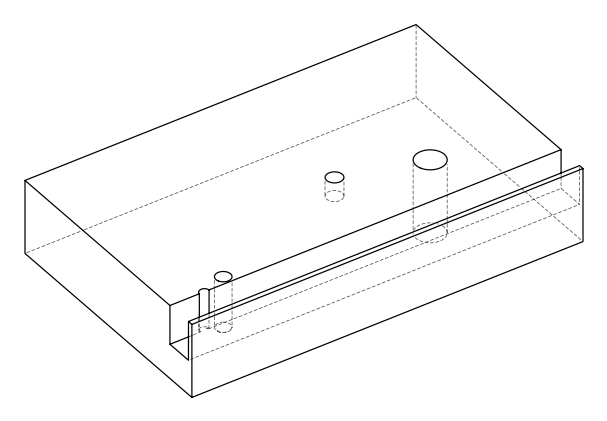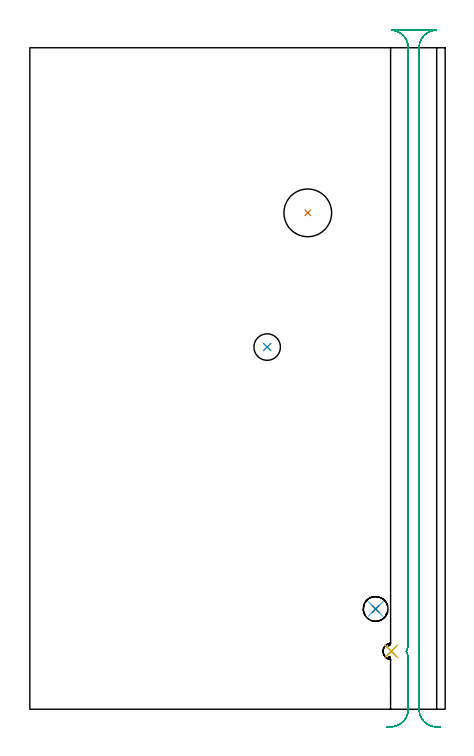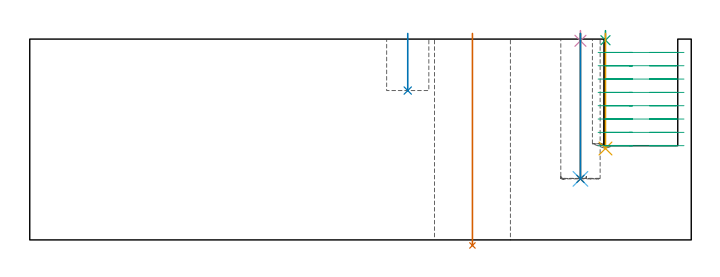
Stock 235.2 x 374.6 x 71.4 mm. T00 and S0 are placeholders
(PLAN: 9 operations, 7 tool changes, 14.8 min)
(1 INDEXABLE_INSERT_DRILL_THROUGH_HOLE_FROM_SOLID | STEP1HOLE | NXT0302_025 | 0.3 min | 40848 mm3)
(2 INDEXABLE_INSERT_DRILL_BLIND_HOLE_FROM_SOLID | STEP1POCKET | UGT0302_001 | 0.08 min | 3228 mm3)
(3 SPOT_DRILL | STEP1POCKET_1 | NXT0321_9005460120000 | 0.03 min | 2 mm3)
(4 SPOT_DRILL_1 | STEP1POCKET_2 | NXT0321_9005460120000 | 0.03 min | 2 mm3)
(5 DRILL_BLIND_HOLE_INTO_CENTER | STEP1POCKET_1 | NXT0301_064 | 0.17 min | 2554 mm3)
(6 DRILL_BLIND_HOLE_INTO_CENTER_1 | STEP1POCKET_2 | NXT0301_055 | 0.21 min | 2678 mm3)
(7 DRILL_TO_ENLARGE_BLIND_HOLE | STEP1POCKET_2 | UGT0301_374 | 0.21 min | 3898 mm3)
(8 BORE_BLIND_HOLE | STEP1POCKET_2 | UGT0332_064 | 0.21 min | 1054 mm3)
(9 MILL_RECTANGULAR_SLOT | SLOT_RECTANGULAR | UGT0201_094 | Follow Part, ap 5, ae 75% | 13.58 min | 369164 mm3)
(TOOL NXT0302_025 | Index. Insert Drill 27mm [880-D2700L32-05] | D27 PA176 FL135 Z2)
(TOOL UGT0302_001 | Indexable Insert Drill 15mm | D15 PA180 FL50 Z2)
(TOOL NXT0321_9005460120000 | NC Spot Drill, 142deg, 12mm, Carbide, Uncoated | D12 PA142 FL30 Z2)
(TOOL NXT0301_064 | Carbide Drill 9.3mm [860.1-0930-028A1-MM 2214] | D9.3 PA140 FL47 Z2)
(TOOL NXT0301_055 | Carbide Drill 8.4mm [860.1-0840-042A1-MM 2214] | D8.4 PA140 FL61 Z2)
(TOOL UGT0301_374 | Twist Drill Flat Bottom 13 mm | D13 PA180 FL101 Z2)
(TOOL UGT0332_064 | 14 mm Boring Bar Slip Fit | D14)
(TOOL UGT0201_094 | End mill 20 mm | D20 FL38 Z4)
(OP 1 INDEXABLE_INSERT_DRILL_THROUGH_HOLE_FROM_SOLID)
G17 G21 G94 G90
T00 M6
G54
G17 G0 G90 X157.4 Y281.1 S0 M3
G43 Z81.4 H1
G94 G81 G98 Z-1.971 F250. R73.4
G80
M5
M2
(OP 2 INDEXABLE_INSERT_DRILL_BLIND_HOLE_FROM_SOLID)
G17 G21 G94 G90
T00 M6
G54
G17 G0 G90 X134.4 Y205.1 S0 M3
G43 Z81.4 H0
G94 G81 G98 Z53.1 F250. R73.4
G80
M5
M2
(OP 3 SPOT_DRILL)
G17 G21 G94 G90
T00 M6
G54
G17 G0 G90 X204.7 Y32.8 S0 M3
G43 Z81.4 H0
G94 G81 G98 Z71. F250. R74.4
G80
M5
M2
(OP 4 SPOT_DRILL_1)
G17 G21 G94 G90
T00 M6
G54
G17 G0 G90 X195.8 Y56.8 S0 M3
G43 Z81.4 H0
G94 G81 G98 Z70.797 F250. R74.4
G80
M5
M2
(OP 5 DRILL_BLIND_HOLE_INTO_CENTER)
G17 G21 G94 G90
T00 M6
G54
G17 G0 G90 X204.7 Y32.8 S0 M3
G43 Z81.4 H1
G94 G81 G98 Z32.5 F250. R73.4
G80
M5
M2
(OP 6 DRILL_BLIND_HOLE_INTO_CENTER_1)
G17 G21 G94 G90
T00 M6
G54
G17 G0 G90 X195.8 Y56.8 S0 M3
G43 Z81.4 H1
G94 G81 G98 Z21.7 F250. R73.4
G80
M5
M2
(OP 7 DRILL_TO_ENLARGE_BLIND_HOLE)
G17 G21 G94 G90
T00 M6
G54
G17 G0 G90 X195.8 Y56.8 S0 M3
G43 Z81.4 H0
G94 G73 G98 Z21.7 F250. Q12.425 R73.4
G80
M5
M2
(OP 8 BORE_BLIND_HOLE)
G17 G21 G94 G90
T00 M6
G54
G17 G0 G90 X195.8 Y56.8 S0 M3
G43 Z81.4 H0
G94 G85 G98 Z21.7 F250. R73.4
G80
M5
M2
(OP 9 MILL_RECTANGULAR_SLOT)
G17 G21 G94 G90
T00 M6
G54
G17 G0 G90 X232.617 Y-10.202 S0 M3
G43 Z81.4 H0
Z66.662
G94 G1 X229.626 Y-9.97 F250.
G2 X220.4 Y0. R10. F500.
G1 Y374.6
G2 X229.953 Y384.59 R10.
G1 Y384.6
X204.747
Y384.59
G2 X214.3 Y374.6 R10.
G1 Y37.433
G2 X213.162 Y32.8 R10.
X214.3 Y28.167 R10.
G1 Y0.
G2 X205.074 Y-9.97 R10.
G1 X202.083 Y-10.202 F250.
G0 X232.617 Z61.925
G1 X229.626 Y-9.97
G2 X220.4 Y0. R10. F500.
G1 Y374.6
G2 X229.953 Y384.59 R10.
G1 Y384.6
X204.747
Y384.59
G2 X214.3 Y374.6 R10.
G1 Y37.433
G2 X213.162 Y32.8 R10.
X214.3 Y28.167 R10.
G1 Y0.
G2 X205.074 Y-9.97 R10.
G1 X202.083 Y-10.202 F250.
G0 X232.617 Z57.187
G1 X229.626 Y-9.97
G2 X220.4 Y0. R10. F500.
G1 Y374.6
G2 X229.953 Y384.59 R10.
G1 Y384.6
X204.747
Y384.59
G2 X214.3 Y374.6 R10.
G1 Y37.433
G2 X213.162 Y32.8 R10.
X214.3 Y28.167 R10.
G1 Y0.
G2 X205.074 Y-9.97 R10.
G1 X202.083 Y-10.202 F250.
G0 X232.617 Z52.45
G1 X229.626 Y-9.97
G2 X220.4 Y0. R10. F500.
G1 Y374.6
G2 X229.953 Y384.59 R10.
G1 Y384.6
X204.747
Y384.59
G2 X214.3 Y374.6 R10.
G1 Y37.433
G2 X213.162 Y32.8 R10.
X214.3 Y28.167 R10.
G1 Y0.
G2 X205.074 Y-9.97 R10.
G1 X202.083 Y-10.202 F250.
G0 X232.617 Z47.712
G1 X229.626 Y-9.97
G2 X220.4 Y0. R10. F500.
G1 Y374.6
G2 X229.953 Y384.59 R10.
G1 Y384.6
X204.747
Y384.59
G2 X214.3 Y374.6 R10.
G1 Y37.433
G2 X213.162 Y32.8 R10.
X214.3 Y28.167 R10.
G1 Y0.
G2 X205.074 Y-9.97 R10.
G1 X202.083 Y-10.202 F250.
G0 X232.617 Z42.975
G1 X229.626 Y-9.97
G2 X220.4 Y0. R10. F500.
G1 Y374.6
G2 X229.953 Y384.59 R10.
G1 Y384.6
X204.747
Y384.59
G2 X214.3 Y374.6 R10.
G1 Y37.433
G2 X213.162 Y32.8 R10.
X214.3 Y28.167 R10.
G1 Y0.
G2 X205.074 Y-9.97 R10.
G1 X202.083 Y-10.202 F250.
G0 X232.617 Z38.237
G1 X229.626 Y-9.97
G2 X220.4 Y0. R10. F500.
G1 Y374.6
G2 X229.953 Y384.59 R10.
G1 Y384.6
X204.747
Y384.59
G2 X214.3 Y374.6 R10.
G1 Y37.433
G2 X213.162 Y32.8 R10.
X214.3 Y28.167 R10.
G1 Y0.
G2 X205.074 Y-9.97 R10.
G1 X202.083 Y-10.202 F250.
G0 X232.617 Z33.5
G1 X229.626 Y-9.97
G2 X220.4 Y0. R10. F500.
G1 Y374.6
G2 X229.953 Y384.59 R10.
G1 Y384.6
X204.747
Y384.59
G2 X214.3 Y374.6 R10.
G1 Y37.433
G2 X213.162 Y32.8 R10.
X214.3 Y28.167 R10.
G1 Y0.
G2 X205.074 Y-9.97 R10.
G1 X202.083 Y-10.202 F250.
G0 Z81.4
M5
M2
